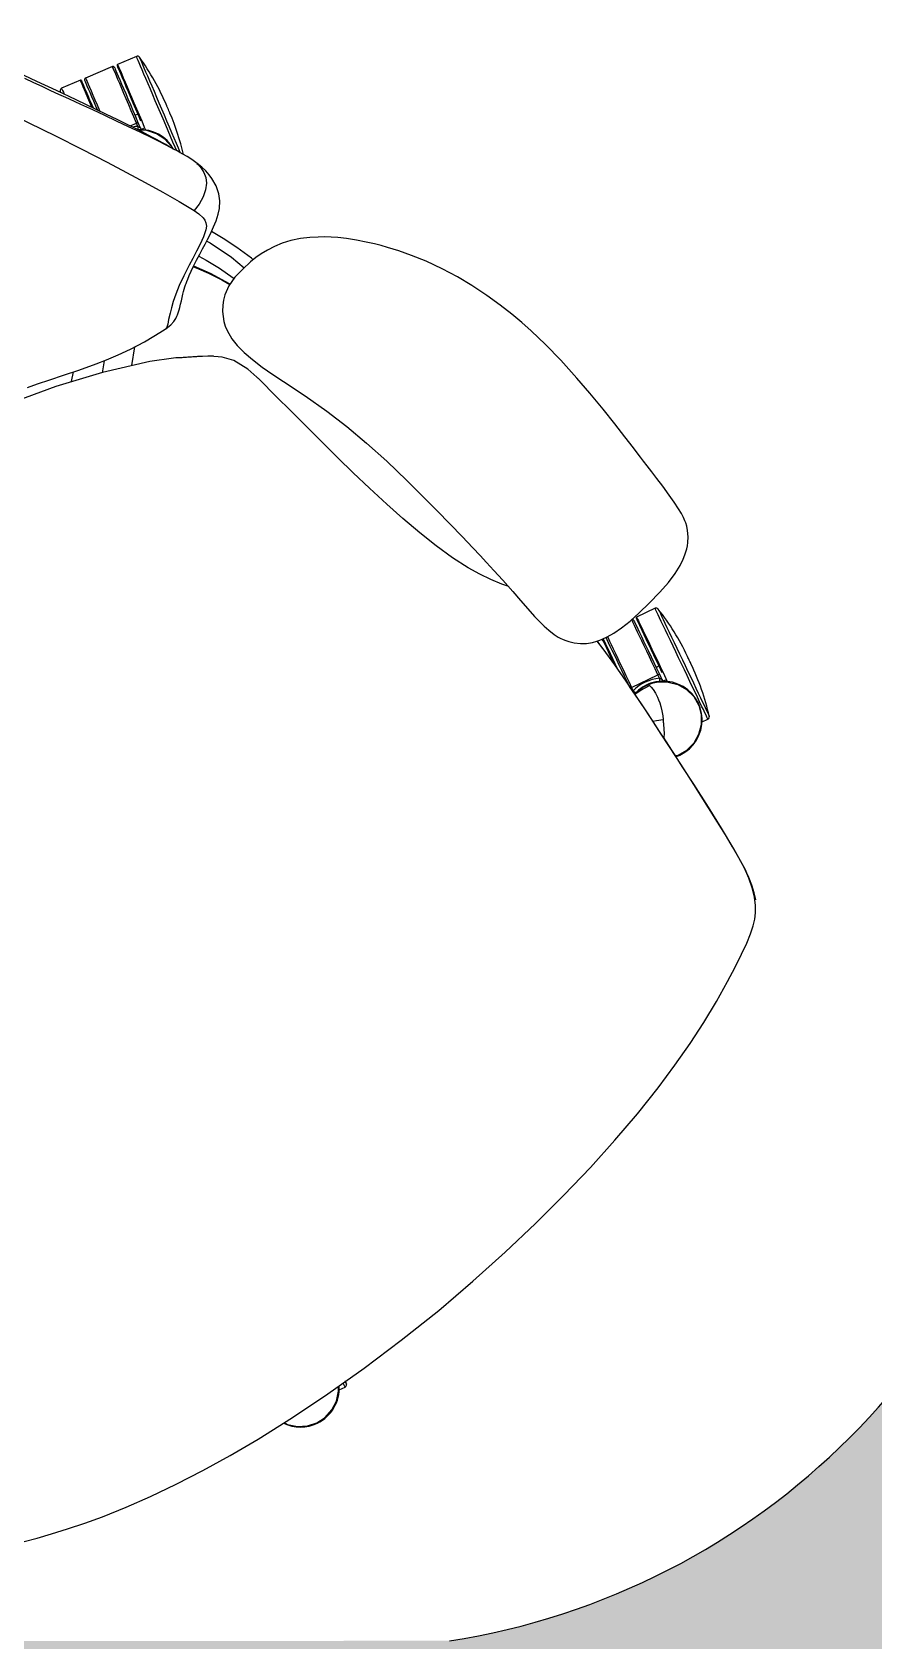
# Model space of a CAD drawing. Extents: x -15 to 8521, y -5327 to 1905.
# Drawn here: x 61.8 to 103.6, y 1525.4 to 1605.4 of the extents above; entities that cross this region are included whole.
import ezdxf

# ---------------------------------------------------------------- set-up
doc = ezdxf.new("R2010")
doc.units = 0
doc.layers.add('AR-HTC-MOB', color=253, linetype='Continuous', plot=False)
doc.layers.add('AR-MOB', color=2, linetype='Continuous')

# ---------------------------------------------------------------- blocks, each defined once
blk = doc.blocks.new('CAD-GIR-TELA')
at = {"color": 1, "linetype": 'Continuous'}
for p, q in [((0.25308, 0.28423), (0.24332, 0.28709)), ((0.25573, 0.28344), (0.25573, 0.28344)), ((0.26968, 0.27935), (0.25573, 0.28344)), ((0.26968, 0.27935), (0.25573, 0.28344)), ((0.26968, 0.27935), (0.26968, 0.27935)), ((0.2821, 0.27573), (0.27234, 0.27859)), ((0.25774, 0.25102), (0.26109, 0.25004)), ((0.26058, 0.24829), (0.26109, 0.25004)), ((0.26183, 0.24982), (0.26103, 0.24708)), ((0.26445, 0.25303), (0.26291, 0.25348)), ((0.26078, 0.2462), (0.26112, 0.24584)), ((0.26084, 0.24613), (0.26231, 0.24571)), ((0.15439, 0.17139), (0.1582, 0.17445)), ((0.17361, 0.169), (0.16891, 0.16504)), ((0.18267, 0.15845), (0.18977, 0.1647)), ((0.30685, -0.10016), (0.29698, -0.0977)), ((0.27281, -0.12318), (0.27237, -0.12495)), ((0.27281, -0.12318), (0.28692, -0.12669)), ((0.2802, -0.12743), (0.28031, -0.12808)), ((0.28648, -0.12846), (0.28692, -0.12669)), ((0.28767, -0.12688), (0.28698, -0.12965)), ((0.29015, -0.12357), (0.28859, -0.12318)), ((0.28676, -0.13053), (0.28712, -0.13089)), ((0.28683, -0.1306), (0.28831, -0.13097)), ((0.26824, -0.16205), (0.26929, -0.15234)), ((0.28896, -0.15869), (0.2921, -0.15947)), ((-0.0615, -0.30046), (-0.05836, -0.30121))]:
    blk.add_line(p, q, dxfattribs=at)
at = {"color": 1, "linetype": 'Continuous', "flags": 128}
for points in [[(0.2716, 0.21546), (0.27074, 0.21856), (0.26986, 0.22121), (0.26907, 0.22339), (0.26842, 0.2251), (0.26784, 0.22655), (0.26722, 0.22806), (0.26656, 0.22966), (0.26522, 0.2328), (0.26375, 0.23616), (0.26225, 0.2395), (0.25958, 0.24535), (0.25686, 0.25118), (0.25405, 0.25715), (0.25126, 0.26297), (0.2484, 0.26892), (0.24554, 0.27481), (0.24286, 0.28035), (0.24196, 0.28222), (0.2409, 0.28441), (0.23961, 0.28708), (0.2381, 0.29023), (0.23635, 0.29388), (0.2344, 0.29796), (0.23222, 0.30253)], [(0.26637, 0.2301), (0.26632, 0.23027), (0.2655, 0.23255), (0.26483, 0.23432), (0.26424, 0.23585), (0.26357, 0.23751), (0.26276, 0.23948), (0.26179, 0.24178), (0.26042, 0.24496), (0.2588, 0.24865), (0.25692, 0.25286), (0.25476, 0.25762), (0.25236, 0.26283), (0.24992, 0.26807), (0.24523, 0.27802), (0.24056, 0.28786), (0.23599, 0.29752), (0.23156, 0.30696), (0.2293, 0.3118), (0.22804, 0.31448)], [(0.21356, 0.29784), (0.21988, 0.28421), (0.22597, 0.27069), (0.23186, 0.25736), (0.23746, 0.24433), (0.24166, 0.23421), (0.24559, 0.22446), (0.24927, 0.21517), (0.25266, 0.20643), (0.25555, 0.19833)], [(0.24162, 0.28576), (0.24175, 0.28621), (0.24183, 0.28646), (0.24183, 0.28647)], [(0.24332, 0.28709), (0.24331, 0.28705), (0.24321, 0.2867), (0.24301, 0.28602), (0.24271, 0.28501), (0.24241, 0.28398)], [(0.24896, 0.27018), (0.24968, 0.27265), (0.25039, 0.27507), (0.25103, 0.27726), (0.2516, 0.27918), (0.25208, 0.28081), (0.25247, 0.28215), (0.25276, 0.28316), (0.25296, 0.28384), (0.25307, 0.28419), (0.25308, 0.28423)], [(0.25334, 0.28375), (0.25331, 0.28365), (0.25318, 0.28321), (0.25295, 0.28243), (0.25262, 0.28131), (0.2522, 0.27987), (0.25169, 0.27813), (0.2511, 0.2761), (0.25043, 0.27381), (0.24969, 0.27129), (0.2492, 0.26961)], [(0.25024, 0.26746), (0.25079, 0.26933), (0.25155, 0.27192), (0.25224, 0.27429), (0.25287, 0.27643), (0.25342, 0.27829), (0.25388, 0.27986), (0.25425, 0.28113), (0.25452, 0.28206), (0.2547, 0.28266), (0.25477, 0.28292)], [(0.25573, 0.28344), (0.25565, 0.28318), (0.25547, 0.28257), (0.25519, 0.2816), (0.25481, 0.28031), (0.25434, 0.27869), (0.25378, 0.27678), (0.25314, 0.27459), (0.25242, 0.27215), (0.25164, 0.2695), (0.25081, 0.26665), (0.25073, 0.26639)], [(0.25573, 0.28344), (0.25558, 0.28347), (0.25543, 0.28347), (0.25528, 0.28344), (0.25514, 0.28338), (0.25502, 0.28329), (0.25491, 0.28319), (0.25483, 0.28306), (0.25477, 0.28292)], [(0.26109, 0.25004), (0.26204, 0.25327), (0.26297, 0.25646), (0.26389, 0.25957), (0.26476, 0.26256), (0.2656, 0.26541), (0.26638, 0.26807), (0.26709, 0.2705), (0.26773, 0.27269), (0.26829, 0.27461), (0.26877, 0.27622), (0.26915, 0.27752), (0.26943, 0.27848), (0.26961, 0.27909), (0.26968, 0.27935)], [(0.27021, 0.2784), (0.27013, 0.27814), (0.26996, 0.27754), (0.26968, 0.2766), (0.26931, 0.27534), (0.26885, 0.27377), (0.26831, 0.2719), (0.26768, 0.26977), (0.26698, 0.26739), (0.26623, 0.2648), (0.26541, 0.26203), (0.26456, 0.25911), (0.26367, 0.25608), (0.26276, 0.25297), (0.26183, 0.24982)], [(0.26338, 0.24937), (0.26431, 0.25255), (0.26523, 0.2557), (0.26613, 0.25877), (0.267, 0.26172), (0.26782, 0.26453), (0.26859, 0.26715), (0.26929, 0.26956), (0.26993, 0.27172), (0.27048, 0.27361), (0.27095, 0.2752), (0.27132, 0.27649), (0.2716, 0.27744), (0.27178, 0.27805), (0.27186, 0.27831), (0.27186, 0.27832)], [(0.27234, 0.27859), (0.27233, 0.27854), (0.27223, 0.2782), (0.27203, 0.27752), (0.27173, 0.2765), (0.27134, 0.27517), (0.27086, 0.27353), (0.2703, 0.27161), (0.26966, 0.26943), (0.26895, 0.26701), (0.26818, 0.26438), (0.26736, 0.26157), (0.26649, 0.25862), (0.2656, 0.25556), (0.26468, 0.25243), (0.26375, 0.24926)], [(0.28302, 0.27441), (0.28299, 0.27431), (0.28287, 0.27388), (0.28264, 0.27311), (0.28232, 0.27202), (0.28191, 0.27061), (0.28141, 0.2689), (0.28083, 0.26691), (0.28017, 0.26467), (0.27945, 0.26221), (0.27867, 0.25954), (0.27784, 0.25672), (0.27697, 0.25376), (0.27608, 0.25071), (0.27517, 0.24761), (0.27425, 0.24448), (0.27334, 0.24138), (0.27245, 0.23833), (0.27158, 0.23537), (0.27076, 0.23255), (0.26998, 0.22989), (0.26925, 0.22742), (0.2686, 0.22518), (0.26848, 0.22478)], [(0.27021, 0.2784), (0.27024, 0.27855), (0.27023, 0.2787), (0.2702, 0.27884), (0.27014, 0.27898), (0.27006, 0.27911), (0.26995, 0.27921), (0.26982, 0.2793), (0.26968, 0.27935)], [(0.27351, 0.2464), (0.27443, 0.24957), (0.27535, 0.2527), (0.27625, 0.25576), (0.27711, 0.25871), (0.27794, 0.26152), (0.27871, 0.26415), (0.27942, 0.26657), (0.28006, 0.26875), (0.28062, 0.27067), (0.2811, 0.27231), (0.28149, 0.27364), (0.28179, 0.27466), (0.28199, 0.27534), (0.28209, 0.27568), (0.2821, 0.27573)], [(0.25966, 0.24705), (0.25967, 0.24707), (0.25973, 0.24714), (0.25981, 0.24726), (0.25993, 0.24741), (0.26007, 0.2476), (0.26023, 0.24781), (0.2604, 0.24804), (0.26058, 0.24829)], [(0.26058, 0.24829), (0.26081, 0.24774), (0.26094, 0.24738), (0.261, 0.2472), (0.26102, 0.24711), (0.26103, 0.24708)], [(0.26183, 0.24982), (0.26182, 0.24982), (0.26178, 0.24983), (0.26171, 0.24985), (0.26162, 0.24988), (0.26151, 0.24991), (0.26138, 0.24995), (0.26124, 0.24999), (0.26109, 0.25004)], [(0.26375, 0.24926), (0.26282, 0.24609), (0.26238, 0.24458)], [(0.26687, 0.22891), (0.2671, 0.22993), (0.26687, 0.2349), (0.26537, 0.23965), (0.26271, 0.24385), (0.25972, 0.24656)], [(0.26103, 0.24708), (0.26103, 0.24708), (0.261, 0.24697), (0.26086, 0.24649), (0.26078, 0.2462)], [(0.26773, 0.22667), (0.2683, 0.22865), (0.26907, 0.23128), (0.2699, 0.23408), (0.27076, 0.23703), (0.27166, 0.24009), (0.27258, 0.24323), (0.27351, 0.2464)], [(0.27702, 0.24324), (0.27707, 0.24339), (0.27719, 0.24382), (0.27738, 0.24445), (0.27759, 0.2452), (0.27781, 0.24595), (0.278, 0.24658), (0.27812, 0.24701), (0.27817, 0.24716)], [(0.13559, 0.18306), (0.14066, 0.18114), (0.14657, 0.17888), (0.1533, 0.1763), (0.16087, 0.17344), (0.16941, 0.17038), (0.17477, 0.16862), (0.1807, 0.16687), (0.18738, 0.16519), (0.19502, 0.16362), (0.20045, 0.16273), (0.20643, 0.16192), (0.20722, 0.16184)], [(0.2074, 0.16177), (0.21042, 0.16177), (0.21272, 0.16215), (0.21439, 0.16266), (0.21553, 0.16312), (0.21619, 0.16344), (0.21673, 0.16372), (0.21755, 0.1642), (0.21845, 0.1648), (0.2195, 0.16557), (0.22076, 0.16654), (0.22208, 0.16759), (0.22342, 0.16865), (0.2248, 0.16968), (0.22589, 0.17048), (0.22697, 0.17122), (0.22794, 0.17187), (0.22877, 0.17239), (0.22943, 0.1728), (0.23029, 0.17331), (0.23147, 0.17397), (0.23312, 0.17485), (0.2352, 0.17588), (0.23777, 0.17705), (0.24082, 0.17838), (0.24389, 0.17967), (0.24668, 0.18083), (0.24911, 0.18183), (0.25159, 0.18288), (0.25454, 0.18418), (0.25787, 0.18578), (0.26081, 0.1874), (0.26361, 0.18922), (0.26591, 0.19107), (0.2685, 0.19386), (0.27042, 0.19689), (0.27184, 0.20067), (0.27255, 0.20495), (0.27264, 0.20723), (0.27256, 0.20978), (0.27222, 0.21257), (0.27156, 0.2156)], [(0.27155, 0.21545), (0.27172, 0.21467), (0.27168, 0.21222), (0.27129, 0.20973), (0.27044, 0.20727), (0.26893, 0.20489), (0.26655, 0.20262), (0.26337, 0.20062), (0.25961, 0.19911), (0.25555, 0.19833)], [(0.25555, 0.19833), (0.25632, 0.19545), (0.25668, 0.19262), (0.25659, 0.19122), (0.2562, 0.18982), (0.25538, 0.18844), (0.25402, 0.18711), (0.25093, 0.18518), (0.24734, 0.18344), (0.24363, 0.18182), (0.23997, 0.18028), (0.23644, 0.1788), (0.23098, 0.17642), (0.22617, 0.17415), (0.22215, 0.17199), (0.21883, 0.16997), (0.21611, 0.16813), (0.21388, 0.1665), (0.21131, 0.16448), (0.2095, 0.16301), (0.20829, 0.16209), (0.20748, 0.16177), (0.20742, 0.16181)], [(0.22727, 0.11258), (0.22602, 0.12043), (0.22334, 0.12815), (0.21997, 0.1332), (0.21554, 0.13737), (0.2107, 0.14108), (0.20102, 0.14806), (0.19076, 0.15427), (0.16917, 0.16502), (0.14688, 0.17446), (0.12386, 0.18243), (0.11742, 0.18415)], [(0.26262, 0.1607), (0.26243, 0.16183), (0.26035, 0.17053), (0.25793, 0.17836), (0.25557, 0.18468)], [(0.23752, 0.17694), (0.23825, 0.17565), (0.2413, 0.16965), (0.24428, 0.16284), (0.24584, 0.15854)], [(0.24603, 0.1586), (0.24592, 0.15895), (0.24194, 0.16891), (0.23783, 0.17708)], [(0.24285, 0.17923), (0.24451, 0.17535), (0.24707, 0.16816), (0.24934, 0.16006), (0.24945, 0.15954)], [(0.25077, 0.18253), (0.25149, 0.18077), (0.25517, 0.16854), (0.25671, 0.16051)], [(0.30626, -0.09638), (0.31371, -0.09551), (0.32014, -0.09445), (0.32559, -0.09314), (0.32997, -0.09167), (0.33318, -0.09024), (0.33518, -0.08914), (0.33652, -0.0883), (0.33781, -0.08738), (0.33906, -0.08638), (0.3403, -0.08524), (0.34209, -0.08326), (0.34397, -0.08054), (0.34499, -0.07862), (0.34563, -0.07711), (0.34601, -0.07602), (0.34647, -0.07441), (0.34692, -0.07218), (0.34731, -0.06935), (0.3477, -0.06552), (0.34803, -0.06124), (0.34835, -0.05577), (0.34857, -0.05088), (0.34874, -0.04674), (0.34889, -0.04303), (0.349, -0.04001), (0.34909, -0.03752), (0.34919, -0.03482), (0.34929, -0.03183), (0.3495, -0.02484), (0.3497, -0.01665), (0.34983, -0.00726), (0.34982, 0.00306), (0.34961, 0.01294), (0.34903, 0.0249), (0.34811, 0.03577), (0.3469, 0.04556), (0.34594, 0.05165), (0.34476, 0.05804), (0.34319, 0.06522), (0.34114, 0.07316), (0.3385, 0.0818), (0.33576, 0.08947), (0.33243, 0.09752), (0.32865, 0.10542), (0.32491, 0.11226), (0.32138, 0.11807), (0.31818, 0.12292), (0.31628, 0.12565), (0.31423, 0.12848), (0.3117, 0.13173), (0.30854, 0.1355), (0.30516, 0.13933), (0.3022, 0.14243), (0.29975, 0.14477), (0.29735, 0.14686), (0.29478, 0.14891), (0.29148, 0.15134), (0.28761, 0.15387), (0.28322, 0.15622), (0.27903, 0.1579), (0.27516, 0.15905), (0.27118, 0.15991), (0.26765, 0.16042), (0.26443, 0.16067), (0.26092, 0.16073), (0.25572, 0.16045), (0.25011, 0.15973), (0.24503, 0.15832), (0.24074, 0.15615), (0.23854, 0.15456), (0.23665, 0.15286), (0.23454, 0.15049), (0.23186, 0.14621), (0.23097, 0.14407), (0.23029, 0.14183), (0.22956, 0.13705), (0.22946, 0.13289), (0.22988, 0.12796), (0.23083, 0.12256), (0.23224, 0.11663), (0.234, 0.11049), (0.23584, 0.10431), (0.23952, 0.092), (0.24309, 0.07919), (0.24593, 0.0671), (0.24829, 0.0544), (0.25026, 0.04113), (0.25192, 0.02735), (0.25302, 0.01687), (0.25401, 0.00641), (0.25481, -0.00316), (0.25547, -0.01172), (0.256, -0.01929), (0.25633, -0.02456), (0.25661, -0.02933), (0.25689, -0.03478), (0.25718, -0.04125), (0.25745, -0.04878), (0.25762, -0.0547), (0.2578, -0.06025), (0.25805, -0.06521), (0.25836, -0.06951), (0.25864, -0.07208), (0.2591, -0.075), (0.25987, -0.07837), (0.26058, -0.08059), (0.26113, -0.08197), (0.26147, -0.08274), (0.26206, -0.08387), (0.26316, -0.08565), (0.26487, -0.08791), (0.26705, -0.09015), (0.26947, -0.09202), (0.27199, -0.09345), (0.27406, -0.09436), (0.27556, -0.0949), (0.27685, -0.09532), (0.2795, -0.09601), (0.28319, -0.09667), (0.2878, -0.09709), (0.2932, -0.09718), (0.29934, -0.09695), (0.30626, -0.09638)], [(0.21696, 0.13617), (0.21482, 0.13793), (0.2126, 0.13961), (0.20817, 0.14281), (0.20612, 0.1443), (0.20442, 0.14556), (0.20305, 0.1466), (0.20196, 0.14741)], [(0.25732, -0.04512), (0.25562, -0.04239), (0.25288, -0.0373), (0.2503, -0.0317), (0.24791, -0.02561), (0.24506, -0.01674), (0.24255, -0.00706), (0.24034, 0.00325), (0.23838, 0.01403), (0.23671, 0.02467), (0.2351, 0.03621), (0.23378, 0.0473), (0.23264, 0.05783), (0.23157, 0.06785), (0.23057, 0.07819), (0.2299, 0.08545), (0.22922, 0.09255), (0.22854, 0.09883), (0.228, 0.10436), (0.22759, 0.10928), (0.22717, 0.11356)], [(-0.23035, -0.25906), (-0.22438, -0.26183), (-0.21746, -0.26482), (-0.20971, -0.26797), (-0.20133, -0.27117), (-0.19254, -0.27429), (-0.18044, -0.27815), (-0.16762, -0.28174), (-0.15388, -0.28514), (-0.13936, -0.28827), (-0.12415, -0.2911), (-0.10819, -0.29364), (-0.08809, -0.29626), (-0.06701, -0.29837), (-0.04498, -0.29996), (-0.02204, -0.30099), (0.00179, -0.30144)], [(0.25311, -0.24378), (0.25632, -0.23764), (0.25895, -0.22913), (0.2611, -0.2175), (0.26287, -0.20554), (0.26448, -0.19337), (0.26614, -0.17986), (0.26735, -0.16951), (0.2682, -0.16239), (0.269, -0.15542), (0.26978, -0.14829), (0.2708, -0.13851), (0.27177, -0.12879), (0.27265, -0.11904), (0.27345, -0.1092), (0.2741, -0.09933), (0.27427, -0.09443)], [(0.27241, -0.1216), (0.27285, -0.11981), (0.27364, -0.11667), (0.2744, -0.1136), (0.27513, -0.11065), (0.27583, -0.10784), (0.27648, -0.10523), (0.27708, -0.10282), (0.27762, -0.10066), (0.27809, -0.09878), (0.27848, -0.09719), (0.2788, -0.09591), (0.27886, -0.09569)], [(0.2796, -0.0959), (0.2794, -0.09671), (0.27899, -0.09834), (0.27851, -0.10027), (0.27796, -0.10249), (0.27735, -0.10495), (0.27668, -0.10764), (0.27596, -0.11051), (0.27521, -0.11354), (0.27443, -0.11669), (0.27362, -0.11992), (0.27281, -0.12318)], [(0.27726, -0.09542), (0.27717, -0.09579), (0.27681, -0.09725), (0.27637, -0.09901), (0.27586, -0.10106), (0.27528, -0.10338), (0.27465, -0.10592), (0.27397, -0.10867), (0.27334, -0.1112)], [(0.27352, -0.10888), (0.27393, -0.10723), (0.27459, -0.10457), (0.2752, -0.10212), (0.27575, -0.09991), (0.27623, -0.09797), (0.27664, -0.09631), (0.27689, -0.0953)], [(0.27411, -0.09888), (0.2743, -0.09522), (0.27431, -0.09445)], [(0.28692, -0.12669), (0.28774, -0.12343), (0.28854, -0.1202), (0.28932, -0.11705), (0.29007, -0.11402), (0.29079, -0.11115), (0.29146, -0.10846), (0.29207, -0.106), (0.29262, -0.10378), (0.2931, -0.10185), (0.29351, -0.10021), (0.29383, -0.0989), (0.29408, -0.09793), (0.29423, -0.09731), (0.2943, -0.09704)], [(0.29486, -0.09798), (0.2948, -0.09824), (0.29464, -0.09885), (0.29441, -0.09979), (0.29409, -0.10107), (0.2937, -0.10266), (0.29323, -0.10455), (0.29269, -0.1067), (0.29209, -0.10911), (0.29144, -0.11173), (0.29074, -0.11453), (0.29001, -0.11748), (0.28925, -0.12055), (0.28846, -0.1237), (0.28767, -0.12688)], [(0.28923, -0.12727), (0.29003, -0.12405), (0.29083, -0.12086), (0.2916, -0.11776), (0.29234, -0.11477), (0.29305, -0.11193), (0.29371, -0.10928), (0.29431, -0.10685), (0.29485, -0.10466), (0.29533, -0.10275), (0.29573, -0.10114), (0.29605, -0.09984), (0.29629, -0.09888), (0.29645, -0.09826), (0.29651, -0.098), (0.29652, -0.09798)], [(0.29698, -0.0977), (0.29697, -0.09775), (0.29689, -0.09809), (0.29671, -0.09878), (0.29646, -0.09981), (0.29612, -0.10116), (0.29571, -0.10281), (0.29523, -0.10476), (0.29468, -0.10697), (0.29407, -0.10941), (0.29341, -0.11207), (0.2927, -0.11491), (0.29196, -0.11789), (0.29119, -0.12099), (0.29041, -0.12415), (0.28961, -0.12736)], [(0.30783, -0.10144), (0.3078, -0.10154), (0.30769, -0.10197), (0.3075, -0.10275), (0.30723, -0.10385), (0.30687, -0.10528), (0.30644, -0.10701), (0.30594, -0.10902), (0.30538, -0.11128), (0.30476, -0.11378), (0.30409, -0.11647), (0.30338, -0.11933), (0.30263, -0.12231), (0.30187, -0.1254), (0.30109, -0.12854), (0.3003, -0.1317), (0.29952, -0.13484), (0.29875, -0.13792), (0.29801, -0.14091), (0.2973, -0.14377), (0.29663, -0.14646), (0.29601, -0.14895), (0.29545, -0.15122), (0.29495, -0.15323), (0.29452, -0.15496), (0.29416, -0.15638), (0.29389, -0.15749), (0.29369, -0.15827), (0.29359, -0.1587), (0.29356, -0.1588)], [(0.29486, -0.09798), (0.29488, -0.09783), (0.29487, -0.09768), (0.29484, -0.09753), (0.29477, -0.0974), (0.29468, -0.09727), (0.29457, -0.09717), (0.29449, -0.09712)], [(0.29947, -0.12981), (0.30027, -0.12661), (0.30106, -0.12344), (0.30183, -0.12034), (0.30257, -0.11736), (0.30328, -0.11452), (0.30394, -0.11187), (0.30455, -0.10942), (0.3051, -0.10721), (0.30558, -0.10527), (0.30599, -0.10361), (0.30633, -0.10226), (0.30658, -0.10124), (0.30675, -0.10055), (0.30684, -0.1002), (0.30685, -0.10016)], [(0.00179, -0.30144), (0.0242, -0.30101), (0.04576, -0.30007), (0.06647, -0.29865), (0.0863, -0.29677), (0.10524, -0.29446), (0.12326, -0.29174), (0.14032, -0.28866), (0.15646, -0.28522), (0.17009, -0.28187), (0.18276, -0.27834), (0.19468, -0.27459), (0.2061, -0.27054), (0.21671, -0.2664), (0.22418, -0.26329), (0.23071, -0.26038), (0.23622, -0.25773), (0.24068, -0.25535), (0.2442, -0.25316), (0.2469, -0.25109), (0.2492, -0.24888), (0.25147, -0.24608), (0.25371, -0.24255), (0.2558, -0.23831), (0.25759, -0.23349), (0.25899, -0.2282), (0.26013, -0.22243), (0.26118, -0.21618), (0.26221, -0.20943), (0.26324, -0.20204), (0.26433, -0.19365), (0.26518, -0.18685), (0.26601, -0.18002), (0.26676, -0.17365), (0.26741, -0.16819), (0.26796, -0.16363), (0.2687, -0.15741), (0.2695, -0.15044), (0.2703, -0.14307), (0.27138, -0.13257), (0.27237, -0.12207)], [(0.2802, -0.12743), (0.28257, -0.12831), (0.28481, -0.12949), (0.28863, -0.13267), (0.29153, -0.13672), (0.29329, -0.14137), (0.29375, -0.14632), (0.29293, -0.15123), (0.29089, -0.15576), (0.28771, -0.15959), (0.28366, -0.16248), (0.27901, -0.16424), (0.27406, -0.16471), (0.26915, -0.16389), (0.26809, -0.16341)], [(0.2719, -0.1268), (0.27552, -0.12712), (0.28031, -0.12808)], [(0.27371, -0.12643), (0.27295, -0.12648), (0.27276, -0.1265), (0.27266, -0.1265), (0.27261, -0.12651), (0.2726, -0.12651), (0.2726, -0.12651), (0.27259, -0.12651), (0.27259, -0.12651), (0.27259, -0.12651), (0.27259, -0.12651), (0.27259, -0.12651), (0.27247, -0.12652), (0.27213, -0.12654)], [(0.27255, -0.12649), (0.27254, -0.12646), (0.27253, -0.12637), (0.27252, -0.12623), (0.27249, -0.12604), (0.27247, -0.12581), (0.27244, -0.12554), (0.27241, -0.12525), (0.27237, -0.12495)], [(0.2728, -0.12649), (0.27363, -0.12643), (0.27448, -0.12642), (0.27532, -0.12646), (0.27615, -0.12654), (0.27699, -0.12666), (0.2802, -0.12743)], [(0.28767, -0.12688), (0.28766, -0.12688), (0.28762, -0.12687), (0.28755, -0.12685), (0.28745, -0.12683), (0.28734, -0.1268), (0.28721, -0.12676), (0.28707, -0.12673), (0.28692, -0.12669)], [(0.28961, -0.12736), (0.28881, -0.13057), (0.28843, -0.13209)], [(0.28031, -0.12808), (0.28042, -0.12924), (0.28043, -0.13083), (0.2802, -0.13298), (0.27971, -0.13512), (0.2793, -0.13647), (0.27873, -0.138), (0.27797, -0.13975), (0.27703, -0.14166), (0.27577, -0.14393), (0.27559, -0.14422), (0.27541, -0.14452), (0.27524, -0.14481), (0.27506, -0.1451), (0.27489, -0.14539), (0.27471, -0.14567)], [(0.28561, -0.12974), (0.28563, -0.12971), (0.28568, -0.12964), (0.28576, -0.12952), (0.28587, -0.12936), (0.286, -0.12917), (0.28615, -0.12895), (0.28631, -0.12871), (0.28648, -0.12846)], [(0.28648, -0.12846), (0.28674, -0.129), (0.28688, -0.12936), (0.28694, -0.12953), (0.28697, -0.12962), (0.28698, -0.12965)], [(0.28698, -0.12965), (0.28698, -0.12965), (0.28696, -0.12976), (0.28683, -0.13025), (0.28676, -0.13053)], [(0.2921, -0.15947), (0.29211, -0.15943), (0.2922, -0.15908), (0.29237, -0.15839), (0.29262, -0.15737), (0.29296, -0.15602), (0.29337, -0.15436), (0.29385, -0.15242), (0.2944, -0.15021), (0.29501, -0.14776), (0.29567, -0.14511), (0.29638, -0.14227), (0.29712, -0.13928), (0.29789, -0.13619), (0.29868, -0.13302), (0.29947, -0.12981)], [(0.30312, -0.13282), (0.30316, -0.13267), (0.30326, -0.13224), (0.30342, -0.1316), (0.30361, -0.13084), (0.3038, -0.13009), (0.30396, -0.12944), (0.30406, -0.12902), (0.3041, -0.12887)], [(0.27471, -0.14567), (0.27184, -0.14388), (0.2703, -0.14292)], [(0.26921, -0.15305), (0.26959, -0.15265), (0.27083, -0.1512), (0.27213, -0.14951), (0.27361, -0.14738), (0.2738, -0.14709), (0.27399, -0.1468), (0.27418, -0.14652), (0.27436, -0.14623), (0.27454, -0.14595), (0.27471, -0.14567)], [(0.25333, -0.24396), (0.25503, -0.24078), (0.25651, -0.23719), (0.25778, -0.23326), (0.25839, -0.23092)], [(-0.09295, -0.29563), (-0.09219, -0.29737), (-0.08908, -0.30125), (-0.08507, -0.30421), (-0.08045, -0.30605), (-0.07551, -0.30659), (-0.07059, -0.30585), (-0.06602, -0.30388), (-0.06214, -0.30077), (-0.0606, -0.29869)], [(-0.05836, -0.30121), (-0.05835, -0.30117), (-0.05826, -0.30082), (-0.0581, -0.30013), (-0.05787, -0.29919)], [(-0.05658, -0.29918), (-0.05659, -0.29922), (-0.05677, -0.29999), (-0.05688, -0.30043), (-0.0569, -0.30053)]]:
    blk.add_lwpolyline(points, dxfattribs=at)
at = {"color": 1, "linetype": 'Continuous'}
for centre, radius, start, end in [((0.35354, 0.22507), 0.12747, 151.20358, 151.55001), ((0.24296, 0.28585), 0.00129, 73.66879, 151.20358), ((0.25297, 0.28386), 0.000386, 343.66879, 73.66879), ((0.27223, 0.27822), 0.000386, 73.66879, 163.66879), ((0.15584, 0.283), 0.12747, 343.66879, 356.13399), ((0.28174, 0.27449), 0.00129, 356.13399, 73.66879), ((0.24811, 0.23158), 0.02085, 53.25697, 60.39805), ((0.24811, 0.23158), 0.0193, 350.39752, 53.25697), ((0.15469, 0.27909), 0.12747, 333.97131, 343.66879), ((0.29689, -0.09808), 0.000386, 76.0339, 166.0339), ((0.1804, -0.0981), 0.12747, 346.0339, 358.49911), ((0.30654, -0.10141), 0.00129, 358.49911, 76.0339), ((0.27471, -0.14567), 0.0193, 256.0339, 94.44615), ((0.27471, -0.14567), 0.02085, 55.62208, 96.44573), ((0.17941, -0.10206), 0.12747, 333.5687, 346.0339), ((0.29241, -0.15822), 0.00129, 256.0339, 333.5687), ((0.27471, -0.14567), 0.0193, 249.67288, 256.0339), ((-0.07585, -0.28754), 0.0193, 204.82551, 256.48319), ((-0.07585, -0.28754), 0.0193, 256.48319, 323.92991), ((-0.05806, -0.29996), 0.00129, 256.48319, 334.01799), ((-0.17149, -0.24468), 0.12747, 334.01799, 334.7604)]:
    blk.add_arc(centre, radius, start, end, dxfattribs=at)
blk = doc.blocks.new('EST-4')
at = {"layer": 'AR-HTC-MOB'}
h = blk.add_hatch(color=256, dxfattribs=at)
h.dxf.hatch_style = 1
h.paths.add_polyline_path([(1.50002, 1.49991), (1.40001, 1.50008), (1.40001, 1.60019), (1.50019, 1.60021)])
h.paths.add_polyline_path([(2.40011, 2.20024), (2.90011, 2.2003), (2.9002, 1.6003), (1.50019, 1.6002), (1.50019, 1.60021), (1.50001, 3.0002), (2.10001, 3.00019), (2.10007, 2.5002, 0.326785)])
h.paths.add_polyline_path([(1.53998, 1.66541, 1), (1.58998, 1.66541, 1)], flags=16)
h.paths.add_polyline_path([(1.58166, 2.92619, 1), (1.53166, 2.92619, 1)], flags=16)
h.paths.add_polyline_path([(2.80159, 1.66364, 1), (2.85159, 1.66364, 1)], flags=16)
h.paths.add_polyline_path([(0.80007, 2.5002), (0.80001, 3.0002), (1.40001, 3.0002), (1.40001, 1.6002), (0.0002, 1.6001), (0.00011, 2.2001), (0.50011, 2.20016, 0.326785)])
h.paths.add_polyline_path([(1.31038, 1.66538, 1), (1.36038, 1.66538, 1)], flags=16)
h.paths.add_polyline_path([(0.0492, 1.6683, 1), (0.0992, 1.6683, 1)], flags=16)
h.paths.add_polyline_path([(1.37109, 2.92655, 1), (1.32109, 2.92655, 1)], flags=16)
h.paths.add_polyline_path([(1.5001, 2.30021), (1.40001, 2.30019), (1.40001, 3.00019), (1.50001, 3.0002)])
h.paths.add_polyline_path([(1.50019, 1.60021), (1.40001, 1.60019), (1.40001, 2.30019), (1.5001, 2.30021)])
h.paths.add_polyline_path([(0.7002, 1.60015), (0.7002, 1.50015), (0.0002, 1.5001), (0.0002, 1.6001)])
h.paths.add_polyline_path([(0.7002, 1.50015), (0.7002, 1.60015), (1.40001, 1.6002), (1.40001, 1.5002)])
h.paths.add_polyline_path([(2.20011, 1.60025), (2.20011, 1.50025), (1.50002, 1.5002), (1.50019, 1.6002)])
h.paths.add_polyline_path([(2.90019, 1.6003), (2.9002, 1.5003), (2.20011, 1.50025), (2.20011, 1.60025)])
at = {"color": 0}
blk.add_arc((0.44507, 2.55515), 0.35924, 278.81425, 351.20067, dxfattribs=at)
at = {"layer": 'AR-MOB', "color": 1, "rotation": 39.46025301690676}
blk.add_blockref('CAD-GIR-TELA', (0.30178, 2.596), dxfattribs=at)

msp = doc.modelspace()

# ---------------------------------------------------------------- block references
at = {"layer": 'AR-MOB', "xscale": 100, "yscale": 100, "zscale": 100}
msp.add_blockref('EST-4', (32.519, 1305.381), dxfattribs=at)

doc.saveas('drawing.dxf')
